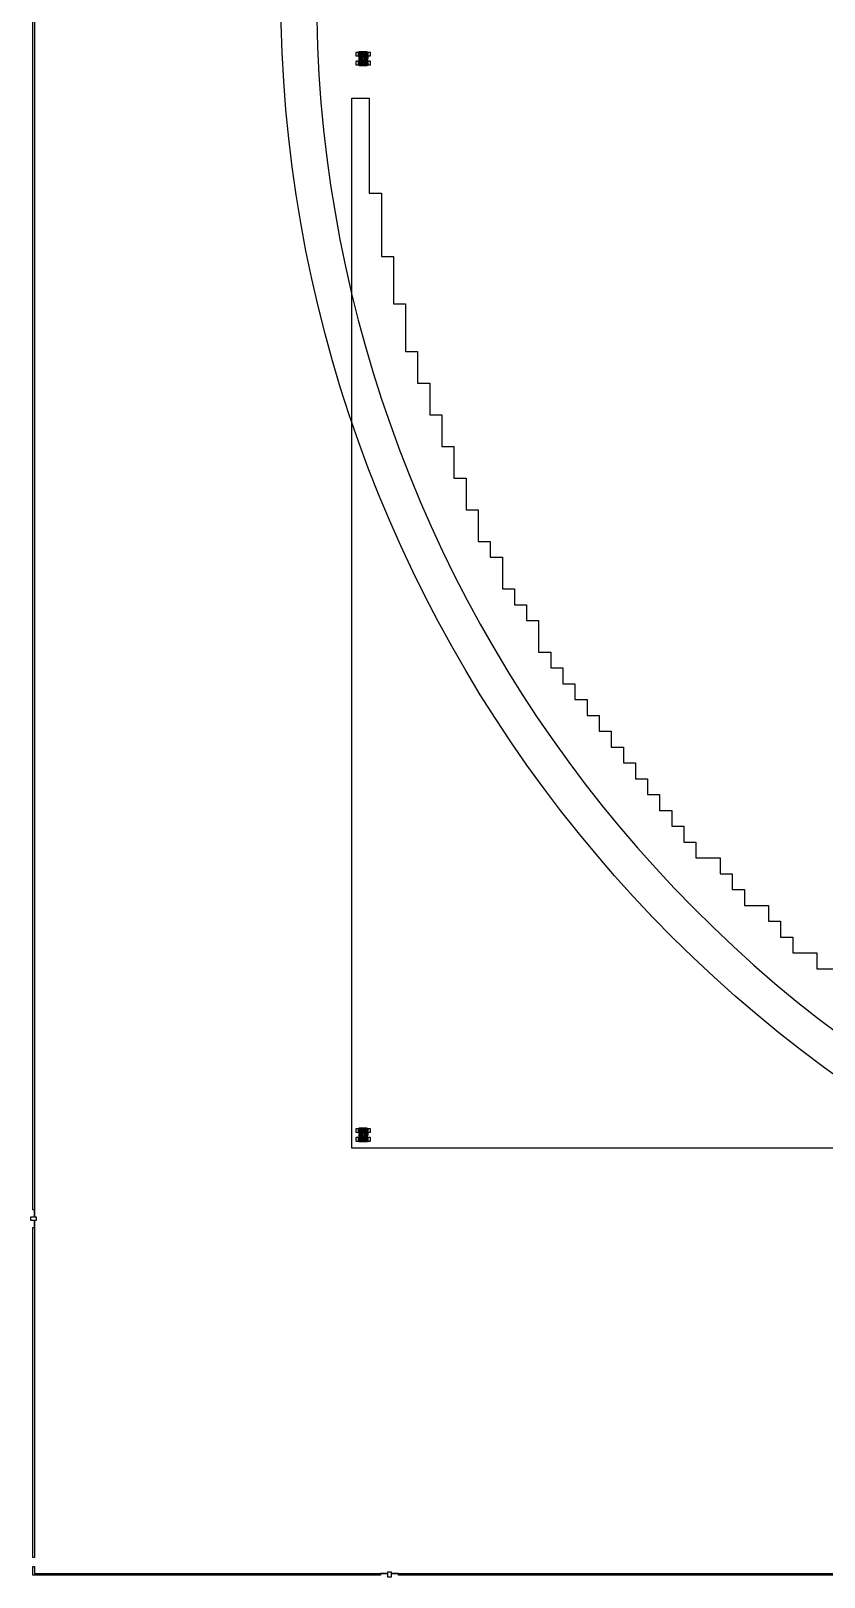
# Model space of a CAD drawing. Header units: millimetres. Extents: x -89 to 89, y -89 to 89.
# Drawn here: x -89 to -44.5, y -89.1 to -2.1 of the extents above; entities that cross this region are included whole.
import ezdxf

# ---------------------------------------------------------------- set-up
doc = ezdxf.new("R2010")
doc.units = ezdxf.units.MM
for name, color, linetype in [('A', 4, 'Continuous'), ('AC', 6, 'Continuous'), ('F', 5, 'Continuous')]:
    doc.layers.add(name, color=color, linetype=linetype)

msp = doc.modelspace()

# ---------------------------------------------------------------- linework, layer by layer
at = {"layer": 'A'}
for points in [[(-70.669, -3.515, 0.414213563), (-70.644, -3.49), (-70.644, -3.34, 0.414213561), (-70.669, -3.315), (-70.771, -3.315, 0.414213563), (-70.796, -3.34), (-70.796, -3.49, 0.414213562), (-70.771, -3.515)], [(-70.091, -3.525, -0.41421357), (-70.081, -3.515), (-69.974, -3.515, 0.414213576), (-69.964, -3.505), (-69.964, -3.325, 0.414213565), (-69.974, -3.315), (-70.106, -3.315, 0.414213557), (-70.116, -3.325), (-70.116, -3.49), (-70.116, -3.6475, -0.414213557), (-70.126, -3.6575), (-70.1425, -3.6575, 0.414212016), (-70.1525, -3.6675), (-70.152501, -3.796482), (-70.152501, -4.0185, -0.41421317), (-70.162501, -4.0285), (-70.597499, -4.0285, -0.414213172), (-70.607499, -4.0185), (-70.607499, -3.796481), (-70.6075, -3.5198), (-70.6075, -3.3098, -0.414213558), (-70.5975, -3.2998), (-70.1805, -3.2998, -0.414214228), (-70.1705, -3.3098), (-70.1705, -3.5198), (-70.170501, -3.796432), (-70.170501, -4.0005, -0.41421317), (-70.180501, -4.0105), (-70.579499, -4.0105, -0.414213173), (-70.589499, -4.0005), (-70.589499, -3.796481), (-70.5895, -3.5198), (-70.5895, -3.3278, -0.414213559), (-70.5795, -3.3178), (-70.1985, -3.3178, -0.414214233), (-70.1885, -3.3278), (-70.1885, -3.5198), (-70.188501, -3.796481), (-70.188501, -3.9825, -0.41421318), (-70.198501, -3.9925), (-70.561499, -3.9925, -0.41421317), (-70.571499, -3.9825), (-70.571499, -3.796384), (-70.5715, -3.5198), (-70.5715, -3.3458, -0.414213562), (-70.5615, -3.3358), (-70.2165, -3.3358, -0.414214224), (-70.2065, -3.3458), (-70.2065, -3.5198), (-70.2065, -3.796335), (-70.206501, -3.9645, -0.414213178), (-70.216501, -3.9745), (-70.543499, -3.9745, -0.414213184), (-70.553499, -3.9645), (-70.5535, -3.796334), (-70.5535, -3.5198), (-70.5535, -3.3638, -0.414213555), (-70.5435, -3.3538), (-70.2345, -3.3538, -0.414214232), (-70.2245, -3.3638), (-70.2245, -3.5198), (-70.2245, -3.796282), (-70.224501, -3.9465, -0.414213177), (-70.234501, -3.9565), (-70.525499, -3.9565, -0.414213175), (-70.535499, -3.9465), (-70.5355, -3.79628), (-70.5355, -3.5198), (-70.5355, -3.3818, -0.414213558), (-70.5255, -3.3718), (-70.2525, -3.3718, -0.414214232), (-70.2425, -3.3818), (-70.2425, -3.5198), (-70.2425, -3.796239), (-70.2425, -3.9285, -0.414213168), (-70.2525, -3.9385), (-70.5075, -3.9385, -0.414213175), (-70.5175, -3.9285), (-70.5175, -3.796239), (-70.5175, -3.5198), (-70.5175, -3.3998, -0.414213571), (-70.5075, -3.3898), (-70.2705, -3.3898, -0.41421422), (-70.2605, -3.3998), (-70.2605, -3.5198), (-70.2605, -3.79619), (-70.2605, -3.9105, -0.414213178), (-70.2705, -3.9205), (-70.4895, -3.9205, -0.414213177), (-70.4995, -3.9105), (-70.4995, -3.79619), (-70.4995, -3.5198), (-70.4995, -3.4178, -0.414213565), (-70.4895, -3.4078), (-70.2885, -3.4078, -0.414214225), (-70.2785, -3.4178), (-70.2785, -3.519799), (-70.2785, -3.8925, -0.414213305), (-70.2885, -3.9025), (-70.4715, -3.9025, -0.414213166), (-70.4815, -3.8925), (-70.4815, -3.796142), (-70.4815, -3.5198), (-70.4815, -3.4358, -0.414213554), (-70.4715, -3.4258), (-70.3065, -3.4258, -0.414214237), (-70.2965, -3.4358), (-70.2965, -3.519799), (-70.2965, -3.8745, -0.414213373), (-70.3065, -3.8845), (-70.4535, -3.8845, -0.414213178), (-70.4635, -3.8745), (-70.4635, -3.796093), (-70.4635, -3.5198), (-70.4635, -3.4538, -0.414213567), (-70.4535, -3.4438), (-70.3245, -3.4438, -0.414214229), (-70.3145, -3.4538), (-70.3145, -3.519799), (-70.3145, -3.8565, -0.414213439), (-70.3245, -3.8665), (-70.4355, -3.8665, -0.414213164), (-70.4455, -3.8565), (-70.4455, -3.796045), (-70.4455, -3.5198), (-70.4455, -3.4718, -0.414213556), (-70.4355, -3.4618), (-70.3425, -3.4618, -0.414214242), (-70.3325, -3.4718), (-70.3325, -3.519799), (-70.3325, -3.8385, -0.414213497), (-70.3425, -3.8485), (-70.4175, -3.8485, -0.41421318), (-70.4275, -3.8385), (-70.4275, -3.795996), (-70.4275, -3.5348, -0.414213569), (-70.4225, -3.5298, -0.414213559), (-70.4125, -3.5398), (-70.4125, -3.5648, 0.414213565), (-70.4025, -3.5748), (-70.3675, -3.5748, 0.414213565), (-70.3475, -3.5548), (-70.3475, -3.5198, 0.414213563), (-70.3575, -3.5098), (-70.390502, -3.5098), (-70.4305, -3.5098, 0.414213565), (-70.4405, -3.5198), (-70.4405, -3.796), (-70.4405, -3.8515, 0.41421317), (-70.4305, -3.8615), (-70.3295, -3.8615, 0.414213488), (-70.3195, -3.8515), (-70.3195, -3.519799), (-70.3195, -3.4588, 0.414214241), (-70.3295, -3.4488), (-70.4485, -3.4488, 0.414213555), (-70.4585, -3.4588), (-70.4585, -3.5198), (-70.4585, -3.79608), (-70.4585, -3.8695, 0.414213173), (-70.4485, -3.8795), (-70.3115, -3.8795, 0.414213387), (-70.3015, -3.8695), (-70.3015, -3.519799), (-70.3015, -3.4408, 0.414214232), (-70.3115, -3.4308), (-70.4665, -3.4308, 0.414213566), (-70.4765, -3.4408), (-70.4765, -3.5198), (-70.4765, -3.796128), (-70.4765, -3.8875, 0.414213174), (-70.4665, -3.8975), (-70.2935, -3.8975, 0.414213325), (-70.2835, -3.8875), (-70.2835, -3.519799), (-70.2835, -3.4228, 0.414214233), (-70.2935, -3.4128), (-70.4845, -3.4128, 0.414213559), (-70.4945, -3.4228), (-70.4945, -3.5198), (-70.4945, -3.796177), (-70.4945, -3.9055, 0.414213163), (-70.4845, -3.9155), (-70.2755, -3.9155, 0.414213178), (-70.2655, -3.9055), (-70.2655, -3.796177), (-70.2655, -3.5198), (-70.2655, -3.4048, 0.414214231), (-70.2755, -3.3948), (-70.5025, -3.3948, 0.414213569), (-70.5125, -3.4048), (-70.5125, -3.5198), (-70.5125, -3.796225), (-70.5125, -3.9235, 0.414213161), (-70.5025, -3.9335), (-70.2575, -3.9335, 0.414213174), (-70.2475, -3.9235), (-70.2475, -3.796225), (-70.2475, -3.5198), (-70.2475, -3.3868, 0.414214228), (-70.2575, -3.3768), (-70.5205, -3.3768, 0.414213558), (-70.5305, -3.3868), (-70.5305, -3.5198), (-70.5305, -3.796274), (-70.530499, -3.9415, 0.414213183), (-70.520499, -3.9515), (-70.239501, -3.9515, 0.414213181), (-70.229501, -3.9415), (-70.2295, -3.796274), (-70.2295, -3.5198), (-70.2295, -3.3688, 0.414214234), (-70.2395, -3.3588), (-70.5385, -3.3588, 0.414213558), (-70.5485, -3.3688), (-70.5485, -3.5198), (-70.5485, -3.79632), (-70.548499, -3.9595, 0.414213172), (-70.538499, -3.9695), (-70.221501, -3.9695, 0.414213173), (-70.211501, -3.9595), (-70.2115, -3.796321), (-70.2115, -3.5198), (-70.2115, -3.3508, 0.414214238), (-70.2215, -3.3408), (-70.5565, -3.3408, 0.414213551), (-70.5665, -3.3508), (-70.5665, -3.5198), (-70.5665, -3.79637), (-70.566499, -3.9775, 0.41421317), (-70.556499, -3.9875), (-70.203501, -3.9875, 0.414213178), (-70.193501, -3.9775), (-70.193501, -3.79637), (-70.1935, -3.5198), (-70.1935, -3.3328, 0.414214233), (-70.2035, -3.3228), (-70.5745, -3.3228, 0.41421356), (-70.5845, -3.3328), (-70.5845, -3.5198), (-70.584499, -3.796481), (-70.584499, -3.9955, 0.414213168), (-70.574499, -4.0055), (-70.185501, -4.0055, 0.414213168), (-70.175501, -3.9955), (-70.175501, -3.796481), (-70.1755, -3.5198), (-70.1755, -3.3148, 0.414214223), (-70.1855, -3.3048), (-70.5925, -3.3048, 0.414213555), (-70.6025, -3.3148), (-70.6025, -3.5198), (-70.602499, -3.796468), (-70.602499, -4.0135, 0.414213169), (-70.592499, -4.0235), (-70.167501, -4.0235, 0.414213173), (-70.157501, -4.0135), (-70.157501, -3.796468), (-70.1575, -3.5198), (-70.157499, -3.2968, 0.41421424), (-70.167499, -3.2868), (-70.6105, -3.2868, 0.414213564), (-70.6205, -3.2968), (-70.6205, -3.5198), (-70.620499, -4.0315, 0.414213174), (-70.610499, -4.0415), (-70.149501, -4.0415, 0.414213046), (-70.139501, -4.0315), (-70.1395, -3.6825, -0.414213052), (-70.1295, -3.6725), (-70.127525, -3.6725), (-70.101, -3.6725, 0.41421357), (-70.091, -3.6625)], [(-70.669, -4.015, 0.414213563), (-70.644, -3.99), (-70.644, -3.84, 0.414213562), (-70.669, -3.815), (-70.771, -3.815, 0.414213562), (-70.796, -3.84), (-70.796, -3.99, 0.414213561), (-70.771, -4.015)], [(-70.3675, -3.806, 0.414213562), (-70.3475, -3.786), (-70.3475, -3.761, 0.414213563), (-70.3675, -3.741), (-70.3925, -3.741, 0.41421356), (-70.4125, -3.761), (-70.4125, -3.786, 0.414213565), (-70.3925, -3.806)], [(-70.091, -4.015), (-69.989, -4.015, 0.414213562), (-69.964, -3.99), (-69.964, -3.84, 0.414213562), (-69.989, -3.815), (-70.091, -3.815, 0.414213563), (-70.116, -3.84), (-70.116, -3.99, 0.414213564)], [(-70.669, -64.035, 0.414213563), (-70.644, -64.01), (-70.644, -63.86, 0.414213561), (-70.669, -63.835), (-70.771, -63.835, 0.414213563), (-70.796, -63.86), (-70.796, -64.01, 0.414213562), (-70.771, -64.035)], [(-70.669, -64.535, 0.414213563), (-70.644, -64.51), (-70.644, -64.36, 0.414213562), (-70.669, -64.335), (-70.771, -64.335, 0.414213562), (-70.796, -64.36), (-70.796, -64.51, 0.414213561), (-70.771, -64.535)], [(-70.091, -64.045, -0.41421357), (-70.081, -64.035), (-69.974, -64.035, 0.414213576), (-69.964, -64.025), (-69.964, -63.845, 0.414213565), (-69.974, -63.835), (-70.106, -63.835, 0.414213557), (-70.116, -63.845), (-70.116, -64.01), (-70.116, -64.1675, -0.414213557), (-70.126, -64.1775), (-70.1425, -64.1775, 0.414212016), (-70.1525, -64.1875), (-70.152501, -64.316482), (-70.152501, -64.5385, -0.41421317), (-70.162501, -64.5485), (-70.597499, -64.5485, -0.414213172), (-70.607499, -64.5385), (-70.607499, -64.316481), (-70.6075, -64.0398), (-70.6075, -63.8298, -0.414213558), (-70.5975, -63.8198), (-70.1805, -63.8198, -0.414214228), (-70.1705, -63.8298), (-70.1705, -64.0398), (-70.170501, -64.316432), (-70.170501, -64.5205, -0.41421317), (-70.180501, -64.5305), (-70.579499, -64.5305, -0.414213173), (-70.589499, -64.5205), (-70.589499, -64.316481), (-70.5895, -64.0398), (-70.5895, -63.8478, -0.414213559), (-70.5795, -63.8378), (-70.1985, -63.8378, -0.414214233), (-70.1885, -63.8478), (-70.1885, -64.0398), (-70.188501, -64.316481), (-70.188501, -64.5025, -0.41421318), (-70.198501, -64.5125), (-70.561499, -64.5125, -0.41421317), (-70.571499, -64.5025), (-70.571499, -64.316384), (-70.5715, -64.0398), (-70.5715, -63.8658, -0.414213562), (-70.5615, -63.8558), (-70.2165, -63.8558, -0.414214224), (-70.2065, -63.8658), (-70.2065, -64.0398), (-70.2065, -64.316335), (-70.206501, -64.4845, -0.414213178), (-70.216501, -64.4945), (-70.543499, -64.4945, -0.414213184), (-70.553499, -64.4845), (-70.5535, -64.316334), (-70.5535, -64.0398), (-70.5535, -63.8838, -0.414213555), (-70.5435, -63.8738), (-70.2345, -63.8738, -0.414214232), (-70.2245, -63.8838), (-70.2245, -64.0398), (-70.2245, -64.316282), (-70.224501, -64.4665, -0.414213177), (-70.234501, -64.4765), (-70.525499, -64.4765, -0.414213175), (-70.535499, -64.4665), (-70.5355, -64.31628), (-70.5355, -64.0398), (-70.5355, -63.9018, -0.414213558), (-70.5255, -63.8918), (-70.2525, -63.8918, -0.414214232), (-70.2425, -63.9018), (-70.2425, -64.0398), (-70.2425, -64.316239), (-70.2425, -64.4485, -0.414213168), (-70.2525, -64.4585), (-70.5075, -64.4585, -0.414213175), (-70.5175, -64.4485), (-70.5175, -64.316239), (-70.5175, -64.0398), (-70.5175, -63.9198, -0.414213571), (-70.5075, -63.9098), (-70.2705, -63.9098, -0.41421422), (-70.2605, -63.9198), (-70.2605, -64.0398), (-70.2605, -64.31619), (-70.2605, -64.4305, -0.414213178), (-70.2705, -64.4405), (-70.4895, -64.4405, -0.414213177), (-70.4995, -64.4305), (-70.4995, -64.31619), (-70.4995, -64.0398), (-70.4995, -63.9378, -0.414213565), (-70.4895, -63.9278), (-70.2885, -63.9278, -0.414214225), (-70.2785, -63.9378), (-70.2785, -64.039799), (-70.2785, -64.4125, -0.414213305), (-70.2885, -64.4225), (-70.4715, -64.4225, -0.414213166), (-70.4815, -64.4125), (-70.4815, -64.316142), (-70.4815, -64.0398), (-70.4815, -63.9558, -0.414213554), (-70.4715, -63.9458), (-70.3065, -63.9458, -0.414214237), (-70.2965, -63.9558), (-70.2965, -64.039799), (-70.2965, -64.3945, -0.414213373), (-70.3065, -64.4045), (-70.4535, -64.4045, -0.414213178), (-70.4635, -64.3945), (-70.4635, -64.316093), (-70.4635, -64.0398), (-70.4635, -63.9738, -0.414213567), (-70.4535, -63.9638), (-70.3245, -63.9638, -0.414214229), (-70.3145, -63.9738), (-70.3145, -64.039799), (-70.3145, -64.3765, -0.414213439), (-70.3245, -64.3865), (-70.4355, -64.3865, -0.414213164), (-70.4455, -64.3765), (-70.4455, -64.316045), (-70.4455, -64.0398), (-70.4455, -63.9918, -0.414213556), (-70.4355, -63.9818), (-70.3425, -63.9818, -0.414214242), (-70.3325, -63.9918), (-70.3325, -64.039799), (-70.3325, -64.3585, -0.414213497), (-70.3425, -64.3685), (-70.4175, -64.3685, -0.41421318), (-70.4275, -64.3585), (-70.4275, -64.315996), (-70.4275, -64.0548, -0.414213569), (-70.4225, -64.0498, -0.414213559), (-70.4125, -64.0598), (-70.4125, -64.0848, 0.414213565), (-70.4025, -64.0948), (-70.3675, -64.0948, 0.414213565), (-70.3475, -64.0748), (-70.3475, -64.0398, 0.414213563), (-70.3575, -64.0298), (-70.390502, -64.0298), (-70.4305, -64.0298, 0.414213565), (-70.4405, -64.0398), (-70.4405, -64.316), (-70.4405, -64.3715, 0.41421317), (-70.4305, -64.3815), (-70.3295, -64.3815, 0.414213488), (-70.3195, -64.3715), (-70.3195, -64.039799), (-70.3195, -63.9788, 0.414214241), (-70.3295, -63.9688), (-70.4485, -63.9688, 0.414213555), (-70.4585, -63.9788), (-70.4585, -64.0398), (-70.4585, -64.31608), (-70.4585, -64.3895, 0.414213173), (-70.4485, -64.3995), (-70.3115, -64.3995, 0.414213387), (-70.3015, -64.3895), (-70.3015, -64.039799), (-70.3015, -63.9608, 0.414214232), (-70.3115, -63.9508), (-70.4665, -63.9508, 0.414213566), (-70.4765, -63.9608), (-70.4765, -64.0398), (-70.4765, -64.316128), (-70.4765, -64.4075, 0.414213174), (-70.4665, -64.4175), (-70.2935, -64.4175, 0.414213325), (-70.2835, -64.4075), (-70.2835, -64.039799), (-70.2835, -63.9428, 0.414214233), (-70.2935, -63.9328), (-70.4845, -63.9328, 0.414213559), (-70.4945, -63.9428), (-70.4945, -64.0398), (-70.4945, -64.316177), (-70.4945, -64.4255, 0.414213163), (-70.4845, -64.4355), (-70.2755, -64.4355, 0.414213178), (-70.2655, -64.4255), (-70.2655, -64.316177), (-70.2655, -64.0398), (-70.2655, -63.9248, 0.414214231), (-70.2755, -63.9148), (-70.5025, -63.9148, 0.414213569), (-70.5125, -63.9248), (-70.5125, -64.0398), (-70.5125, -64.316225), (-70.5125, -64.4435, 0.414213161), (-70.5025, -64.4535), (-70.2575, -64.4535, 0.414213174), (-70.2475, -64.4435), (-70.2475, -64.316225), (-70.2475, -64.0398), (-70.2475, -63.9068, 0.414214228), (-70.2575, -63.8968), (-70.5205, -63.8968, 0.414213558), (-70.5305, -63.9068), (-70.5305, -64.0398), (-70.5305, -64.316274), (-70.530499, -64.4615, 0.414213183), (-70.520499, -64.4715), (-70.239501, -64.4715, 0.414213181), (-70.229501, -64.4615), (-70.2295, -64.316274), (-70.2295, -64.0398), (-70.2295, -63.8888, 0.414214234), (-70.2395, -63.8788), (-70.5385, -63.8788, 0.414213558), (-70.5485, -63.8888), (-70.5485, -64.0398), (-70.5485, -64.31632), (-70.548499, -64.4795, 0.414213172), (-70.538499, -64.4895), (-70.221501, -64.4895, 0.414213173), (-70.211501, -64.4795), (-70.2115, -64.316321), (-70.2115, -64.0398), (-70.2115, -63.8708, 0.414214238), (-70.2215, -63.8608), (-70.5565, -63.8608, 0.414213551), (-70.5665, -63.8708), (-70.5665, -64.0398), (-70.5665, -64.31637), (-70.566499, -64.4975, 0.41421317), (-70.556499, -64.5075), (-70.203501, -64.5075, 0.414213178), (-70.193501, -64.4975), (-70.193501, -64.31637), (-70.1935, -64.0398), (-70.1935, -63.8528, 0.414214233), (-70.2035, -63.8428), (-70.5745, -63.8428, 0.41421356), (-70.5845, -63.8528), (-70.5845, -64.0398), (-70.584499, -64.316481), (-70.584499, -64.5155, 0.414213168), (-70.574499, -64.5255), (-70.185501, -64.5255, 0.414213168), (-70.175501, -64.5155), (-70.175501, -64.316481), (-70.1755, -64.0398), (-70.1755, -63.8348, 0.414214223), (-70.1855, -63.8248), (-70.5925, -63.8248, 0.414213555), (-70.6025, -63.8348), (-70.6025, -64.0398), (-70.602499, -64.316468), (-70.602499, -64.5335, 0.414213169), (-70.592499, -64.5435), (-70.167501, -64.5435, 0.414213173), (-70.157501, -64.5335), (-70.157501, -64.316468), (-70.1575, -64.0398), (-70.157499, -63.8168, 0.41421424), (-70.167499, -63.8068), (-70.6105, -63.8068, 0.414213564), (-70.6205, -63.8168), (-70.6205, -64.0398), (-70.620499, -64.5515, 0.414213174), (-70.610499, -64.5615), (-70.149501, -64.5615, 0.414213046), (-70.139501, -64.5515), (-70.1395, -64.2025, -0.414213052), (-70.1295, -64.1925), (-70.127525, -64.1925), (-70.101, -64.1925, 0.41421357), (-70.091, -64.1825)], [(-70.3675, -64.326, 0.414213562), (-70.3475, -64.306), (-70.3475, -64.281, 0.414213563), (-70.3675, -64.261), (-70.3925, -64.261, 0.41421356), (-70.4125, -64.281), (-70.4125, -64.306, 0.414213565), (-70.3925, -64.326)], [(-70.091, -64.535), (-69.989, -64.535, 0.414213562), (-69.964, -64.51), (-69.964, -64.36, 0.414213562), (-69.989, -64.335), (-70.091, -64.335, 0.414213563), (-70.116, -64.36), (-70.116, -64.51, 0.414213564)]]:
    msp.add_lwpolyline(points, format="xyb", close=True, dxfattribs=at)
at = {"layer": 'AC'}
msp.add_lwpolyline([(-29.24, -64.93), (-71.02, -64.93), (-71.02, -5.89), (-70.04, -5.89), (-70.04, -11.23), (-69.36, -11.23), (-69.36, -14.79), (-68.68, -14.79), (-68.68, -17.46), (-68, -17.46), (-68, -20.13), (-67.32, -20.13), (-67.32, -21.91), (-66.64, -21.91), (-66.64, -23.69), (-65.96, -23.69), (-65.96, -25.47), (-65.28, -25.47), (-65.28, -27.25), (-64.6, -27.25), (-64.6, -29.03), (-63.92, -29.03), (-63.92, -30.81), (-63.24, -30.81), (-63.24, -31.7), (-62.56, -31.7), (-62.56, -33.48), (-61.88, -33.48), (-61.88, -34.37), (-61.2, -34.37), (-61.2, -35.26), (-60.52, -35.26), (-60.52, -37.04), (-59.84, -37.04), (-59.84, -37.93), (-59.16, -37.93), (-59.16, -38.82), (-58.48, -38.82), (-58.48, -39.71), (-57.8, -39.71), (-57.8, -40.6), (-57.12, -40.6), (-57.12, -41.49), (-56.44, -41.49), (-56.44, -42.38), (-55.76, -42.38), (-55.76, -43.27), (-55.08, -43.27), (-55.08, -44.16), (-54.4, -44.16), (-54.4, -45.05), (-53.72, -45.05), (-53.72, -45.94), (-53.04, -45.94), (-53.04, -46.83), (-52.36, -46.83), (-52.36, -47.72), (-51.68, -47.72), (-51.68, -48.61), (-50.32, -48.61), (-50.32, -49.5), (-49.64, -49.5), (-49.64, -50.39), (-48.96, -50.39), (-48.96, -51.28), (-47.6, -51.28), (-47.6, -52.17), (-46.92, -52.17), (-46.92, -53.06), (-46.24, -53.06), (-46.24, -53.95), (-44.88, -53.95), (-44.88, -54.84), (-43.52, -54.84)], dxfattribs=at)
at = {"layer": 'F'}
msp.add_lwpolyline([(0, 75, -0.820384483), (28.75, -69.270755, -0.820384483), (28.75, -69.270755), (-28.75, -69.270755, -0.820384483), (0, 75), (0, 73, 0.818118267), (-28.348642, -67.270755, 0.818118267), (-28.348642, -67.270755), (28.348642, -67.270755, 0.818118267), (0, 73, 0.818118267), (0, 73)], format="xyb", close=True, dxfattribs=at)
for points in [[(-88.85, 68.8), (-88.85, -68.8), (-88.75, -68.8), (-88.75, -69), (-88.85, -69), (-88.85, -87.95), (-88.95, -87.95), (-88.95, -69.4), (-88.851, -69.4), (-88.851, -69), (-89.05, -69), (-89.05, -68.8), (-88.851, -68.8), (-88.851, -68.4), (-88.95, -68.4), (-88.95, 68.4)], [(68.4, -88.95), (-68.4, -88.95), (-68.4, -88.851), (-68.8, -88.851), (-68.8, -89.05), (-69, -89.05), (-69, -88.851), (-69.4, -88.851), (-69.4, -88.95), (-88.95, -88.95), (-88.95, -88.45), (-88.85, -88.45), (-88.85, -88.85), (-69, -88.85), (-69, -88.75), (-68.8, -88.75), (-68.8, -88.85), (68.8, -88.85)]]:
    msp.add_lwpolyline(points, dxfattribs=at)

doc.saveas('drawing.dxf')
